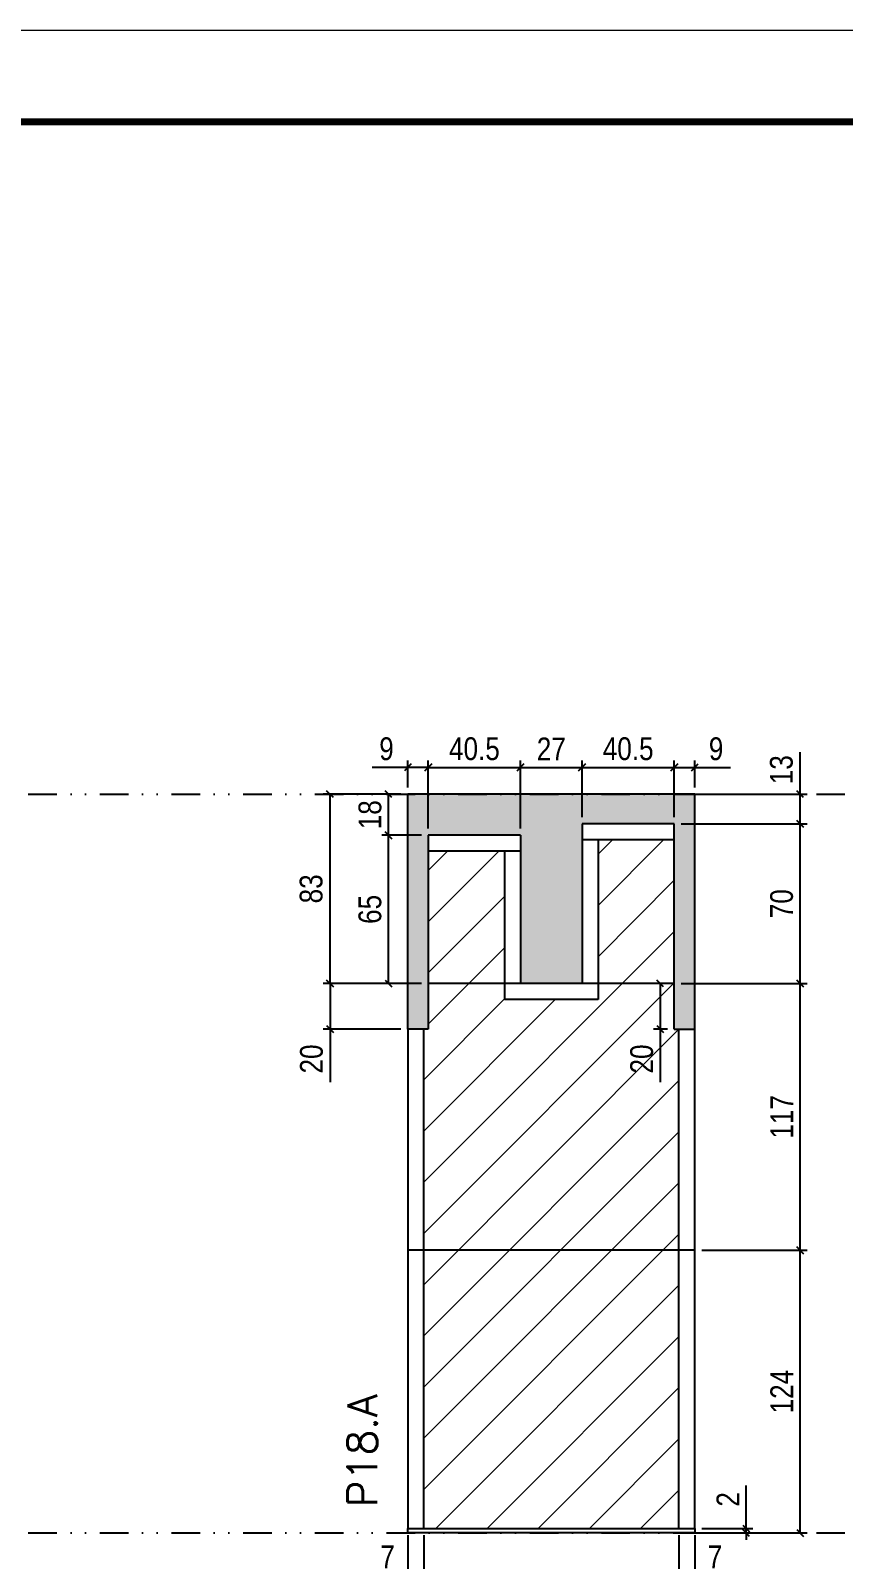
# Model space of a CAD drawing. Extents: x 13770 to 23315, y 867 to 16997.
# Drawn here: x 18016 to 18373, y 10435 to 11106 of the extents above; entities that cross this region are included whole.
import ezdxf

# ---------------------------------------------------------------- set-up
doc = ezdxf.new("R2010")
doc.units = 0
for name, pattern in [('DASHED', [0.75, 0.5, -0.25]), ('DIVIDE2', [0.625, 0.25, -0.125, 0, -0.125, 0, -0.125]), ('HIDDEN', [0.375, 0.25, -0.125])]:
    doc.linetypes.add(name, pattern=pattern)
for name, color, linetype in [('COTA', 241, 'Continuous'), ('Nível', 160, 'Continuous'), ('Painéis', 200, 'Continuous'), ('SARR_2.2x7', 40, 'Continuous'), ('Sarrafo de Pressão', 42, 'HIDDEN')]:
    doc.layers.add(name, color=color, linetype=linetype)
doc.layers.add('FELIPE', color=2, linetype='Continuous', lineweight=13, plot=False)
for name, color, linetype, lineweight in [('Folhas', 255, 'Continuous', 9), ('Hachura', 251, 'Continuous', 9), ('SARRAFO DE PRESSAO', 251, 'DASHED', 9), ('Texto Seção', 7, 'Continuous', 15)]:
    doc.layers.add(name, color=color, linetype=linetype, lineweight=lineweight)
doc.styles.add('COTA TECNICA', font='techl___.ttf', dxfattribs={"height": 10})
doc.styles.add('COTA TECNICA-50', font='techl___.ttf', dxfattribs={"height": 10})
doc.styles.add('REGUA-120', font='ROMANS.shx', dxfattribs={"height": 15})
doc.dimstyles.new('COTA PAINEL-50', dxfattribs={"dimtxt": 10, "dimasz": 3, "dimexe": 3, "dimexo": 3, "dimgap": 3, "dimtad": 1, "dimdec": 1, "dimzin": 12, "dimdsep": 46, "dimtxsty": 'COTA TECNICA-50', "dimblk1": 'OBLIQUE', "dimblk2": 'OBLIQUE', "dimsah": 1, "dimcen": 0.9, "dimclrd": 4, "dimclre": 4, "dimclrt": 240, "dimadec": 1, "dimazin": 3, "dimtfac": 1, "dimtdec": 1, "dimtmove": 0, "dimatfit": 3, "dimfxl": 1, "dimtolj": 1, "dimtzin": 12, "dimarcsym": 0})
doc.dimstyles.new('PAINEL', dxfattribs={"dimtxt": 10, "dimasz": 3, "dimexe": 3, "dimexo": 3, "dimgap": 3, "dimtad": 1, "dimdec": 1, "dimzin": 12, "dimdsep": 46, "dimtxsty": 'COTA TECNICA', "dimblk1": 'OBLIQUE', "dimblk2": 'OBLIQUE', "dimsah": 1, "dimcen": 0.9, "dimclrd": 4, "dimclre": 4, "dimclrt": 240, "dimadec": 1, "dimazin": 3, "dimtfac": 1, "dimtdec": 1, "dimtmove": 0, "dimatfit": 3, "dimfxl": 1, "dimtolj": 1, "dimtzin": 12, "dimarcsym": 0})

# ---------------------------------------------------------------- blocks, each defined once
blk = doc.blocks.new('9999999999')
at = {"layer": 'Folhas'}
blk.add_lwpolyline([(98138.98, 34190.21), (99623.98, 34190.21), (99623.98, 35240.21), (98138.98, 35240.21)], close=True, dxfattribs=at)
at = {"layer": 'Folhas', "color": 30, "const_width": 3}
blk.add_lwpolyline([(98213.98, 34230.21), (99583.98, 34230.21), (99583.98, 35200.21), (98213.98, 35200.21)], close=True, dxfattribs=at)
blk = doc.blocks.new('_Oblique')
at = {"color": 0, "linetype": 'ByBlock', "lineweight": -2}
blk.add_line((-0.5, -0.5), (0.5, 0.5), dxfattribs=at)
blk = doc.blocks.new('*D402')
at = {"layer": 'COTA', "color": 4, "lineweight": -2, "transparency": 16777216}
for p, q in [((18181.85, 10445.73), (18181.85, 10391.55)), ((18307.85, 10445.73), (18307.85, 10391.55)), ((18181.85, 10394.55), (18307.85, 10394.55))]:
    blk.add_line(p, q, dxfattribs=at)
at = {"layer": 'Defpoints', "color": 0, "transparency": 16777216}
for p in [(18181.85, 10448.73), (18307.85, 10448.73), (18307.85, 10394.55)]:
    blk.add_point(p, dxfattribs=at)
at = {"layer": 'COTA', "color": 4, "lineweight": -2, "transparency": 16777216, "xscale": 3, "yscale": 3, "zscale": 3, "rotation": 180}
blk.add_blockref('_Oblique', (18181.85, 10394.55), dxfattribs=at)
at = {"layer": 'COTA', "color": 4, "lineweight": -2, "transparency": 16777216, "xscale": 3, "yscale": 3, "zscale": 3}
blk.add_blockref('_Oblique', (18307.85, 10394.55), dxfattribs=at)
at = {"layer": 'COTA', "color": 240, "transparency": 16777216, "insert": (18244.85, 10402.65), "char_height": 10, "attachment_point": 5, "style": 'COTA TECNICA'}
blk.add_mtext('\\A1;126', dxfattribs=at)
blk = doc.blocks.new('*D403')
at = {"layer": 'COTA', "color": 4, "lineweight": -2, "transparency": 16777216}
for p, q in [((18310.85, 10570.73), (18357.09, 10570.73)), ((18354.09, 10446.73), (18354.09, 10570.73)), ((18310.85, 10446.73), (18357.09, 10446.73))]:
    blk.add_line(p, q, dxfattribs=at)
at = {"layer": 'Defpoints', "color": 0, "transparency": 16777216}
for p in [(18307.85, 10570.73), (18354.09, 10570.73), (18307.85, 10446.73)]:
    blk.add_point(p, dxfattribs=at)
at = {"layer": 'COTA', "color": 4, "lineweight": -2, "transparency": 16777216, "xscale": 3, "yscale": 3, "zscale": 3}
for p, rotation in [((18354.09, 10570.73), 90), ((18354.09, 10446.73), 270)]:
    blk.add_blockref('_Oblique', p, dxfattribs=dict(at, rotation=rotation))
at = {"layer": 'COTA', "color": 240, "transparency": 16777216, "insert": (18346.01, 10508.73), "char_height": 10, "attachment_point": 5, "rotation": 90, "style": 'COTA TECNICA-50'}
blk.add_mtext('\\A1;124', dxfattribs=at)
blk = doc.blocks.new('*D404')
at = {"layer": 'COTA', "color": 4, "lineweight": -2, "transparency": 16777216}
for p, q in [((18330.37, 10448.73), (18330.37, 10467.53)), ((18310.85, 10448.73), (18333.37, 10448.73)), ((18310.85, 10446.73), (18333.37, 10446.73)), ((18330.37, 10446.73), (18330.37, 10448.73)), ((18330.37, 10446.73), (18330.37, 10443.73))]:
    blk.add_line(p, q, dxfattribs=at)
at = {"layer": 'Defpoints', "color": 0, "transparency": 16777216}
for p in [(18307.85, 10448.73), (18307.85, 10446.73), (18330.37, 10446.73)]:
    blk.add_point(p, dxfattribs=at)
at = {"layer": 'COTA', "color": 4, "lineweight": -2, "transparency": 16777216, "xscale": 3, "yscale": 3, "zscale": 3}
for p, rotation in [((18330.37, 10448.73), 270), ((18330.37, 10446.73), 90)]:
    blk.add_blockref('_Oblique', p, dxfattribs=dict(at, rotation=rotation))
at = {"layer": 'COTA', "color": 240, "transparency": 16777216, "insert": (18322.37, 10461.47), "char_height": 10, "attachment_point": 5, "rotation": 90, "style": 'COTA TECNICA-50'}
blk.add_mtext('\\A1;2', dxfattribs=at)
blk = doc.blocks.new('*D405')
at = {"layer": 'COTA', "color": 4, "lineweight": -2, "transparency": 16777216}
for p, q in [((18181.85, 10443.73), (18181.85, 10425.22)), ((18188.85, 10445.73), (18188.85, 10425.22)), ((18181.85, 10428.22), (18167.12, 10428.22)), ((18188.85, 10428.22), (18181.85, 10428.22))]:
    blk.add_line(p, q, dxfattribs=at)
at = {"layer": 'Defpoints', "color": 0, "transparency": 16777216}
for p in [(18181.85, 10446.73), (18188.85, 10448.73), (18181.85, 10428.22)]:
    blk.add_point(p, dxfattribs=at)
at = {"layer": 'COTA', "color": 4, "lineweight": -2, "transparency": 16777216, "xscale": 3, "yscale": 3, "zscale": 3, "rotation": 180}
blk.add_blockref('_Oblique', (18181.85, 10428.22), dxfattribs=at)
at = {"layer": 'COTA', "color": 4, "lineweight": -2, "transparency": 16777216, "xscale": 3, "yscale": 3, "zscale": 3}
blk.add_blockref('_Oblique', (18188.85, 10428.22), dxfattribs=at)
at = {"layer": 'COTA', "color": 240, "transparency": 16777216, "insert": (18172.98, 10436.29), "char_height": 10, "attachment_point": 5, "style": 'COTA TECNICA-50'}
blk.add_mtext('\\A1;7', dxfattribs=at)
blk = doc.blocks.new('*D401')
at = {"layer": 'COTA', "color": 4, "lineweight": -2, "transparency": 16777216}
for p, q in [((18300.85, 10445.73), (18300.85, 10425.22)), ((18307.85, 10443.73), (18307.85, 10425.22)), ((18300.85, 10428.22), (18307.85, 10428.22)), ((18307.85, 10428.22), (18322.58, 10428.22))]:
    blk.add_line(p, q, dxfattribs=at)
at = {"layer": 'Defpoints', "color": 0, "transparency": 16777216}
for p in [(18300.85, 10448.73), (18307.85, 10446.73), (18307.85, 10428.22)]:
    blk.add_point(p, dxfattribs=at)
at = {"layer": 'COTA', "color": 4, "lineweight": -2, "transparency": 16777216, "xscale": 3, "yscale": 3, "zscale": 3, "rotation": 180}
blk.add_blockref('_Oblique', (18300.85, 10428.22), dxfattribs=at)
at = {"layer": 'COTA', "color": 4, "lineweight": -2, "transparency": 16777216, "xscale": 3, "yscale": 3, "zscale": 3}
blk.add_blockref('_Oblique', (18307.85, 10428.22), dxfattribs=at)
at = {"layer": 'COTA', "color": 240, "transparency": 16777216, "insert": (18316.71, 10436.29), "char_height": 10, "attachment_point": 5, "style": 'COTA TECNICA-50'}
blk.add_mtext('\\A1;7', dxfattribs=at)
blk = doc.blocks.new('*D842')
at = {"layer": 'COTA', "color": 4, "lineweight": -2, "transparency": 16777216}
for p, q in [((18301.85, 10687.73), (18357.09, 10687.73)), ((18354.09, 10570.73), (18354.09, 10687.73)), ((18310.85, 10570.73), (18357.09, 10570.73))]:
    blk.add_line(p, q, dxfattribs=at)
at = {"layer": 'Defpoints', "color": 0, "transparency": 16777216}
for p in [(18298.85, 10687.73), (18354.09, 10687.73), (18307.85, 10570.73)]:
    blk.add_point(p, dxfattribs=at)
at = {"layer": 'COTA', "color": 4, "lineweight": -2, "transparency": 16777216, "xscale": 3, "yscale": 3, "zscale": 3}
for p, rotation in [((18354.09, 10687.73), 90), ((18354.09, 10570.73), 270)]:
    blk.add_blockref('_Oblique', p, dxfattribs=dict(at, rotation=rotation))
at = {"layer": 'COTA', "color": 240, "transparency": 16777216, "insert": (18346.01, 10629.23), "char_height": 10, "attachment_point": 5, "rotation": 90, "style": 'COTA TECNICA'}
blk.add_mtext('\\A1;117', dxfattribs=at)
blk = doc.blocks.new('*D843')
at = {"layer": 'COTA', "color": 4, "lineweight": -2, "transparency": 16777216}
for p, q in [((18301.85, 10757.73), (18357.09, 10757.73)), ((18354.09, 10687.73), (18354.09, 10757.73)), ((18301.85, 10687.73), (18357.09, 10687.73))]:
    blk.add_line(p, q, dxfattribs=at)
at = {"layer": 'Defpoints', "color": 0, "transparency": 16777216}
for p in [(18298.85, 10757.73), (18354.09, 10757.73), (18298.85, 10687.73)]:
    blk.add_point(p, dxfattribs=at)
at = {"layer": 'COTA', "color": 4, "lineweight": -2, "transparency": 16777216, "xscale": 3, "yscale": 3, "zscale": 3}
for p, rotation in [((18354.09, 10757.73), 90), ((18354.09, 10687.73), 270)]:
    blk.add_blockref('_Oblique', p, dxfattribs=dict(at, rotation=rotation))
at = {"layer": 'COTA', "color": 240, "transparency": 16777216, "insert": (18345.98, 10722.73), "char_height": 10, "attachment_point": 5, "rotation": 90, "style": 'COTA TECNICA'}
blk.add_mtext('\\A1;70', dxfattribs=at)
blk = doc.blocks.new('*D844')
at = {"layer": 'COTA', "color": 4, "lineweight": -2, "transparency": 16777216}
for p, q in [((18187.85, 10752.73), (18170.4, 10752.73)), ((18173.4, 10687.73), (18173.4, 10752.73)), ((18187.85, 10687.73), (18170.4, 10687.73))]:
    blk.add_line(p, q, dxfattribs=at)
at = {"layer": 'Defpoints', "color": 0, "transparency": 16777216}
for p in [(18173.4, 10752.73), (18190.85, 10752.73), (18190.85, 10687.73)]:
    blk.add_point(p, dxfattribs=at)
at = {"layer": 'COTA', "color": 4, "lineweight": -2, "transparency": 16777216, "xscale": 3, "yscale": 3, "zscale": 3}
for p, rotation in [((18173.4, 10752.73), 90), ((18173.4, 10687.73), 270)]:
    blk.add_blockref('_Oblique', p, dxfattribs=dict(at, rotation=rotation))
at = {"layer": 'COTA', "color": 240, "transparency": 16777216, "insert": (18165.29, 10720.23), "char_height": 10, "attachment_point": 5, "rotation": 90, "style": 'COTA TECNICA'}
blk.add_mtext('\\A1;65', dxfattribs=at)
blk = doc.blocks.new('*D845')
at = {"layer": 'COTA', "color": 4, "lineweight": -2, "transparency": 16777216}
for p, q in [((18178.85, 10770.73), (18170.4, 10770.73)), ((18173.4, 10752.73), (18173.4, 10770.73)), ((18187.85, 10752.73), (18170.4, 10752.73))]:
    blk.add_line(p, q, dxfattribs=at)
at = {"layer": 'Defpoints', "color": 0, "transparency": 16777216}
for p in [(18173.4, 10770.73), (18181.85, 10770.73), (18190.85, 10752.73)]:
    blk.add_point(p, dxfattribs=at)
at = {"layer": 'COTA', "color": 4, "lineweight": -2, "transparency": 16777216, "xscale": 3, "yscale": 3, "zscale": 3}
for p, rotation in [((18173.4, 10770.73), 90), ((18173.4, 10752.73), 270)]:
    blk.add_blockref('_Oblique', p, dxfattribs=dict(at, rotation=rotation))
at = {"layer": 'COTA', "color": 240, "transparency": 16777216, "insert": (18165.3, 10761.73), "char_height": 10, "attachment_point": 5, "rotation": 90, "style": 'COTA TECNICA'}
blk.add_mtext('\\A1;18', dxfattribs=at)
blk = doc.blocks.new('*D846')
at = {"layer": 'COTA', "color": 4, "lineweight": -2, "transparency": 16777216}
for p, q in [((18354.09, 10770.73), (18354.09, 10789.24)), ((18310.85, 10770.73), (18357.09, 10770.73)), ((18354.09, 10757.73), (18354.09, 10770.73)), ((18301.85, 10757.73), (18357.09, 10757.73))]:
    blk.add_line(p, q, dxfattribs=at)
at = {"layer": 'Defpoints', "color": 0, "transparency": 16777216}
for p in [(18307.85, 10770.73), (18354.09, 10770.73), (18298.85, 10757.73)]:
    blk.add_point(p, dxfattribs=at)
at = {"layer": 'COTA', "color": 4, "lineweight": -2, "transparency": 16777216, "xscale": 3, "yscale": 3, "zscale": 3}
for p, rotation in [((18354.09, 10770.73), 90), ((18354.09, 10757.73), 270)]:
    blk.add_blockref('_Oblique', p, dxfattribs=dict(at, rotation=rotation))
at = {"layer": 'COTA', "color": 240, "transparency": 16777216, "insert": (18345.87, 10781.49), "char_height": 10, "attachment_point": 5, "rotation": 90, "style": 'COTA TECNICA'}
blk.add_mtext('\\A1;13', dxfattribs=at)
blk = doc.blocks.new('*D847')
at = {"layer": 'COTA', "color": 4, "lineweight": -2, "transparency": 16777216}
for p, q in [((18190.85, 10755.73), (18190.85, 10785.52)), ((18190.85, 10782.52), (18231.35, 10782.52)), ((18231.35, 10755.73), (18231.35, 10785.52))]:
    blk.add_line(p, q, dxfattribs=at)
at = {"layer": 'Defpoints', "color": 0, "transparency": 16777216}
for p in [(18231.35, 10782.52), (18190.85, 10752.73), (18231.35, 10752.73)]:
    blk.add_point(p, dxfattribs=at)
at = {"layer": 'COTA', "color": 4, "lineweight": -2, "transparency": 16777216, "xscale": 3, "yscale": 3, "zscale": 3, "rotation": 180}
blk.add_blockref('_Oblique', (18190.85, 10782.52), dxfattribs=at)
at = {"layer": 'COTA', "color": 4, "lineweight": -2, "transparency": 16777216, "xscale": 3, "yscale": 3, "zscale": 3}
blk.add_blockref('_Oblique', (18231.35, 10782.52), dxfattribs=at)
at = {"layer": 'COTA', "color": 240, "transparency": 16777216, "insert": (18211.1, 10790.63), "char_height": 10, "attachment_point": 5, "style": 'COTA TECNICA'}
blk.add_mtext('\\A1;40.5', dxfattribs=at)
blk = doc.blocks.new('*D848')
at = {"layer": 'COTA', "color": 4, "lineweight": -2, "transparency": 16777216}
for p, q in [((18231.35, 10755.73), (18231.35, 10785.52)), ((18231.35, 10782.52), (18258.35, 10782.52)), ((18258.35, 10760.73), (18258.35, 10785.52))]:
    blk.add_line(p, q, dxfattribs=at)
at = {"layer": 'Defpoints', "color": 0, "transparency": 16777216}
for p in [(18258.35, 10782.52), (18258.35, 10757.73), (18231.35, 10752.73)]:
    blk.add_point(p, dxfattribs=at)
at = {"layer": 'COTA', "color": 4, "lineweight": -2, "transparency": 16777216, "xscale": 3, "yscale": 3, "zscale": 3, "rotation": 180}
blk.add_blockref('_Oblique', (18231.35, 10782.52), dxfattribs=at)
at = {"layer": 'COTA', "color": 4, "lineweight": -2, "transparency": 16777216, "xscale": 3, "yscale": 3, "zscale": 3}
blk.add_blockref('_Oblique', (18258.35, 10782.52), dxfattribs=at)
at = {"layer": 'COTA', "color": 240, "transparency": 16777216, "insert": (18244.85, 10790.59), "char_height": 10, "attachment_point": 5, "style": 'COTA TECNICA'}
blk.add_mtext('\\A1;27', dxfattribs=at)
blk = doc.blocks.new('*D849')
at = {"layer": 'COTA', "color": 4, "lineweight": -2, "transparency": 16777216}
for p, q in [((18258.35, 10760.73), (18258.35, 10785.52)), ((18258.35, 10782.52), (18298.85, 10782.52)), ((18298.85, 10760.73), (18298.85, 10785.52))]:
    blk.add_line(p, q, dxfattribs=at)
at = {"layer": 'Defpoints', "color": 0, "transparency": 16777216}
for p in [(18298.85, 10782.52), (18258.35, 10757.73), (18298.85, 10757.73)]:
    blk.add_point(p, dxfattribs=at)
at = {"layer": 'COTA', "color": 4, "lineweight": -2, "transparency": 16777216, "xscale": 3, "yscale": 3, "zscale": 3, "rotation": 180}
blk.add_blockref('_Oblique', (18258.35, 10782.52), dxfattribs=at)
at = {"layer": 'COTA', "color": 4, "lineweight": -2, "transparency": 16777216, "xscale": 3, "yscale": 3, "zscale": 3}
blk.add_blockref('_Oblique', (18298.85, 10782.52), dxfattribs=at)
at = {"layer": 'COTA', "color": 240, "transparency": 16777216, "insert": (18278.6, 10790.63), "char_height": 10, "attachment_point": 5, "style": 'COTA TECNICA'}
blk.add_mtext('\\A1;40.5', dxfattribs=at)
blk = doc.blocks.new('*D879')
at = {"layer": 'COTA', "color": 4, "lineweight": -2, "transparency": 16777216}
for p, q in [((18298.85, 10760.73), (18298.85, 10785.52)), ((18298.85, 10782.52), (18307.85, 10782.52)), ((18307.85, 10773.73), (18307.85, 10785.52)), ((18307.85, 10782.52), (18323.51, 10782.52))]:
    blk.add_line(p, q, dxfattribs=at)
at = {"layer": 'Defpoints', "color": 0, "transparency": 16777216}
for p in [(18307.85, 10782.52), (18307.85, 10770.73), (18298.85, 10757.73)]:
    blk.add_point(p, dxfattribs=at)
at = {"layer": 'COTA', "color": 4, "lineweight": -2, "transparency": 16777216, "xscale": 3, "yscale": 3, "zscale": 3, "rotation": 180}
blk.add_blockref('_Oblique', (18298.85, 10782.52), dxfattribs=at)
at = {"layer": 'COTA', "color": 4, "lineweight": -2, "transparency": 16777216, "xscale": 3, "yscale": 3, "zscale": 3}
blk.add_blockref('_Oblique', (18307.85, 10782.52), dxfattribs=at)
at = {"layer": 'COTA', "color": 240, "transparency": 16777216, "insert": (18317.18, 10790.61), "char_height": 10, "attachment_point": 5, "style": 'COTA TECNICA'}
blk.add_mtext('\\A1;9', dxfattribs=at)
blk = doc.blocks.new('*D880')
at = {"layer": 'COTA', "color": 4, "lineweight": -2, "transparency": 16777216}
for p, q in [((18181.85, 10782.52), (18166.18, 10782.52)), ((18181.85, 10773.73), (18181.85, 10785.52)), ((18190.85, 10782.52), (18181.85, 10782.52)), ((18190.85, 10755.73), (18190.85, 10785.52))]:
    blk.add_line(p, q, dxfattribs=at)
at = {"layer": 'Defpoints', "color": 0, "transparency": 16777216}
for p in [(18181.85, 10782.52), (18181.85, 10770.73), (18190.85, 10752.73)]:
    blk.add_point(p, dxfattribs=at)
at = {"layer": 'COTA', "color": 4, "lineweight": -2, "transparency": 16777216, "xscale": 3, "yscale": 3, "zscale": 3, "rotation": 180}
blk.add_blockref('_Oblique', (18181.85, 10782.52), dxfattribs=at)
at = {"layer": 'COTA', "color": 4, "lineweight": -2, "transparency": 16777216, "xscale": 3, "yscale": 3, "zscale": 3}
blk.add_blockref('_Oblique', (18190.85, 10782.52), dxfattribs=at)
at = {"layer": 'COTA', "color": 240, "transparency": 16777216, "insert": (18172.51, 10790.61), "char_height": 10, "attachment_point": 5, "style": 'COTA TECNICA'}
blk.add_mtext('\\A1;9', dxfattribs=at)
blk = doc.blocks.new('*D892')
at = {"layer": 'Defpoints', "color": 0, "transparency": 16777216}
for p in [(18147.72, 10770.73), (18181.85, 10770.73), (18190.85, 10687.73)]:
    blk.add_point(p, dxfattribs=at)
at = {"layer": 'FELIPE', "color": 4, "lineweight": -2, "transparency": 16777216}
for p, q in [((18178.85, 10770.73), (18144.72, 10770.73)), ((18147.72, 10687.73), (18147.72, 10770.73)), ((18187.85, 10687.73), (18144.72, 10687.73))]:
    blk.add_line(p, q, dxfattribs=at)
at = {"layer": 'FELIPE', "color": 4, "lineweight": -2, "transparency": 16777216, "xscale": 3, "yscale": 3, "zscale": 3}
for p, rotation in [((18147.72, 10770.73), 90), ((18147.72, 10687.73), 270)]:
    blk.add_blockref('_Oblique', p, dxfattribs=dict(at, rotation=rotation))
at = {"layer": 'FELIPE', "color": 240, "transparency": 16777216, "insert": (18139.48, 10729.23), "char_height": 10, "attachment_point": 5, "rotation": 90, "style": 'COTA TECNICA'}
blk.add_mtext('\\A1;83', dxfattribs=at)
blk = doc.blocks.new('*D893')
at = {"layer": 'Defpoints', "color": 0, "transparency": 16777216}
for p in [(18190.85, 10687.73), (18147.72, 10667.73), (18181.85, 10667.73)]:
    blk.add_point(p, dxfattribs=at)
at = {"layer": 'FELIPE', "color": 4, "lineweight": -2, "transparency": 16777216}
for p, q in [((18187.85, 10687.73), (18144.72, 10687.73)), ((18147.72, 10687.73), (18147.72, 10667.73)), ((18178.85, 10667.73), (18144.72, 10667.73)), ((18147.72, 10667.73), (18147.72, 10644.52))]:
    blk.add_line(p, q, dxfattribs=at)
at = {"layer": 'FELIPE', "color": 4, "lineweight": -2, "transparency": 16777216, "xscale": 3, "yscale": 3, "zscale": 3}
for p, rotation in [((18147.72, 10687.73), 90), ((18147.72, 10667.73), 270)]:
    blk.add_blockref('_Oblique', p, dxfattribs=dict(at, rotation=rotation))
at = {"layer": 'FELIPE', "color": 240, "transparency": 16777216, "insert": (18139.62, 10654.62), "char_height": 10, "attachment_point": 5, "rotation": 90, "style": 'COTA TECNICA'}
blk.add_mtext('\\A1;20', dxfattribs=at)
blk = doc.blocks.new('*D894')
at = {"layer": 'Defpoints', "color": 0, "transparency": 16777216}
for p in [(18298.93, 10687.73), (18292.65, 10667.73), (18298.85, 10667.73)]:
    blk.add_point(p, dxfattribs=at)
at = {"layer": 'FELIPE', "color": 4, "lineweight": -2, "transparency": 16777216}
for p, q in [((18295.93, 10687.73), (18289.65, 10687.73)), ((18292.65, 10687.73), (18292.65, 10667.73)), ((18295.85, 10667.73), (18289.65, 10667.73)), ((18292.65, 10667.73), (18292.65, 10644.52))]:
    blk.add_line(p, q, dxfattribs=at)
at = {"layer": 'FELIPE', "color": 4, "lineweight": -2, "transparency": 16777216, "xscale": 3, "yscale": 3, "zscale": 3}
for p, rotation in [((18292.65, 10687.73), 90), ((18292.65, 10667.73), 270)]:
    blk.add_blockref('_Oblique', p, dxfattribs=dict(at, rotation=rotation))
at = {"layer": 'FELIPE', "color": 240, "transparency": 16777216, "insert": (18284.55, 10654.62), "char_height": 10, "attachment_point": 5, "rotation": 90, "style": 'COTA TECNICA'}
blk.add_mtext('\\A1;20', dxfattribs=at)

msp = doc.modelspace()

# ---------------------------------------------------------------- hatches: boundary and pattern name
at = {"layer": 'COTA'}
h = msp.add_hatch(dxfattribs=at)
h.set_pattern_fill('AR-CONC', color=256, scale=0.03)
h.paths.add_polyline_path([(18258.35, 10757.73), (18298.85, 10757.73), (18298.85, 10667.73), (18307.85, 10667.73), (18307.85, 10770.73), (18181.85, 10770.73), (18181.85, 10667.73), (18190.85, 10667.73), (18190.85, 10752.73), (18231.35, 10752.73), (18231.35, 10687.73), (18258.35, 10687.73)])
at = {"layer": 'Hachura', "linetype": 'ByBlock'}
h = msp.add_hatch(dxfattribs=at)
h.set_pattern_fill('ANSI31', color=256, scale=5)
h.paths.add_polyline_path([(18190.85, 10687.73), (18224.35, 10687.73), (18224.35, 10745.73), (18190.85, 10745.73)])
h.paths.add_polyline_path([(18298.85, 10750.73), (18265.35, 10750.73), (18265.35, 10687.73), (18298.85, 10687.73)])
h.paths.add_polyline_path([(18188.85, 10570.73), (18188.85, 10448.73), (18300.85, 10448.73), (18300.85, 10570.73)])
h.paths.add_polyline_path([(18190.85, 10687.73), (18190.85, 10667.73), (18188.85, 10667.73), (18188.85, 10570.73), (18300.85, 10570.73), (18300.85, 10687.73), (18265.35, 10687.73), (18265.35, 10680.73), (18224.35, 10680.73), (18224.35, 10687.73)])

# ---------------------------------------------------------------- linework, layer by layer
at = {"layer": 'COTA'}
for p, q in [((18307.85, 10770.73), (18181.85, 10770.73)), ((18181.85, 10667.73), (18181.85, 10770.73)), ((18307.85, 10667.73), (18307.85, 10770.73)), ((18224.35, 10687.73), (18224.35, 10680.73)), ((18265.35, 10687.73), (18265.35, 10680.73))]:
    msp.add_line(p, q, dxfattribs=at)
at = {"layer": 'Nível', "color": 4, "linetype": 'DIVIDE2', "ltscale": 50}
for p, q in [((13769.54, 10770.73), (21112.79, 10770.73)), ((13769.54, 10446.73), (21112.79, 10446.73))]:
    msp.add_line(p, q, dxfattribs=at)
at = {"layer": 'Painéis'}
for p, q in [((18258.35, 10757.73), (18258.35, 10687.73)), ((18298.85, 10757.73), (18258.35, 10757.73)), ((18298.85, 10667.73), (18298.85, 10757.73)), ((18231.35, 10752.73), (18190.85, 10752.73)), ((18190.85, 10752.73), (18190.85, 10667.73)), ((18231.35, 10752.73), (18231.35, 10687.73)), ((18298.85, 10687.73), (18190.85, 10687.73)), ((18181.85, 10667.73), (18181.85, 10448.73)), ((18190.85, 10667.73), (18181.85, 10667.73)), ((18298.85, 10667.73), (18307.85, 10667.73)), ((18307.85, 10448.73), (18307.85, 10667.73)), ((18307.85, 10570.73), (18181.85, 10570.73)), ((18181.85, 10448.73), (18307.85, 10448.73))]:
    msp.add_line(p, q, dxfattribs=at)
msp.add_lwpolyline([(18181.85, 10448.73), (18307.85, 10448.73), (18307.85, 10446.73), (18181.85, 10446.73)], close=True, dxfattribs=at)
at = {"layer": 'SARR_2.2x7'}
for p, q in [((18298.85, 10750.73), (18258.35, 10750.73)), ((18265.35, 10750.73), (18265.35, 10687.73)), ((18231.35, 10745.73), (18190.85, 10745.73)), ((18224.35, 10745.73), (18224.35, 10687.73)), ((18265.35, 10680.73), (18224.35, 10680.73))]:
    msp.add_line(p, q, dxfattribs=at)
at = {"layer": 'Sarrafo de Pressão'}
for p, q in [((18188.85, 10570.73), (18188.85, 10667.73)), ((18300.85, 10570.73), (18300.85, 10667.73)), ((18188.85, 10448.73), (18188.85, 10570.73)), ((18300.85, 10448.73), (18300.85, 10570.73))]:
    msp.add_line(p, q, dxfattribs=at)

# ---------------------------------------------------------------- block references
at = {"layer": 'SARRAFO DE PRESSAO', "color": 6, "linetype": 'ByBlock'}
msp.add_blockref('9999999999', (-80569.48, -24134.56), dxfattribs=at)

# ---------------------------------------------------------------- texts
at = {"layer": 'Texto Seção', "insert": (18168.38, 10457.98), "char_height": 13, "width": 285.3299, "attachment_point": 7, "rotation": 90, "style": 'REGUA-120'}
msp.add_mtext('\\pxt2;P18.A', dxfattribs=at)

# ---------------------------------------------------------------- dimensions: what is measured, and where the dimension line sits
at = {"layer": 'COTA'}
for base, p1, p2, dimstyle, picture, middle in [((18181.85, 10782.52), (18190.85, 10752.73), (18181.85, 10770.73), 'PAINEL', '*D880', (18172.51, 10790.61)), ((18231.35, 10782.52), (18190.85, 10752.73), (18231.35, 10752.73), 'PAINEL', '*D847', (18211.1, 10790.63)), ((18307.85, 10782.52), (18298.85, 10757.73), (18307.85, 10770.73), 'PAINEL', '*D879', (18317.18, 10790.61)), ((18307.85, 10428.22), (18300.85, 10448.73), (18307.85, 10446.73), 'COTA PAINEL-50', '*D401', (18316.71, 10436.29))]:
    dim = msp.add_linear_dim(base=base, p1=p1, p2=p2, dimstyle=dimstyle, dxfattribs=at)
    dim.commit()
    dim.dimension.update_dxf_attribs({"geometry": picture, "text_midpoint": middle})
for base, p1, p2, override, picture, middle in [((18258.35, 10782.52), (18231.35, 10752.73), (18258.35, 10757.73), {"dimtmove": 1}, '*D848', (18244.85, 10790.59)), ((18298.85, 10782.52), (18258.35, 10757.73), (18298.85, 10757.73), {"dimtmove": 1}, '*D849', (18278.6, 10790.63)), ((18307.85, 10394.55), (18181.85, 10448.73), (18307.85, 10448.73), {"dimarcsym": 2}, '*D402', (18244.85, 10402.65))]:
    dim = msp.add_linear_dim(base=base, p1=p1, p2=p2, dimstyle='PAINEL', override=override, dxfattribs=at)
    dim.commit()
    dim.dimension.update_dxf_attribs({"geometry": picture, "text_midpoint": middle})
for base, p1, p2, angle, dimstyle, picture, middle in [((18354.09, 10770.73), (18298.85, 10757.73), (18307.85, 10770.73), 90, 'PAINEL', '*D846', (18345.87, 10781.49)), ((18173.4, 10770.73), (18190.85, 10752.73), (18181.85, 10770.73), 90, 'PAINEL', '*D845', (18165.3, 10761.73)), ((18173.4, 10752.73), (18190.85, 10687.73), (18190.85, 10752.73), 90, 'PAINEL', '*D844', (18165.29, 10720.23)), ((18354.09, 10687.73), (18307.85, 10570.73), (18298.85, 10687.73), 90, 'PAINEL', '*D842', (18346.01, 10629.23)), ((18354.09, 10570.73), (18307.85, 10446.73), (18307.85, 10570.73), 90, 'COTA PAINEL-50', '*D403', (18346.01, 10508.73)), ((18181.85, 10428.22), (18188.85, 10448.73), (18181.85, 10446.73), 180, 'COTA PAINEL-50', '*D405', (18172.98, 10436.29))]:
    dim = msp.add_linear_dim(base=base, p1=p1, p2=p2, angle=angle, dimstyle=dimstyle, dxfattribs=at)
    dim.commit()
    dim.dimension.update_dxf_attribs({"geometry": picture, "text_midpoint": middle})
dim = msp.add_linear_dim(base=(18354.09, 10757.73), p1=(18298.85, 10687.73), p2=(18298.85, 10757.73), angle=90, dimstyle='PAINEL', override={"dimtmove": 1}, dxfattribs=at)
dim.commit()
dim.dimension.update_dxf_attribs({"geometry": '*D843', "text_midpoint": (18345.98, 10722.73)})
dim = msp.add_linear_dim(base=(18330.37, 10446.73), p1=(18307.85, 10448.73), p2=(18307.85, 10446.73), angle=90, dimstyle='COTA PAINEL-50', dxfattribs=at)
dim.commit()
dim.dimension.update_dxf_attribs({"geometry": '*D404', "text_midpoint": (18330.37, 10461.47), "dimtype": 160})
at = {"layer": 'FELIPE'}
for base, p1, p2, picture, middle in [((18147.72, 10770.73), (18190.85, 10687.73), (18181.85, 10770.73), '*D892', (18139.48, 10729.23)), ((18147.72, 10667.73), (18190.85, 10687.73), (18181.85, 10667.73), '*D893', (18139.62, 10654.62)), ((18292.65, 10667.73), (18298.93, 10687.73), (18298.85, 10667.73), '*D894', (18284.55, 10654.62))]:
    dim = msp.add_linear_dim(base=base, p1=p1, p2=p2, angle=90, dimstyle='PAINEL', dxfattribs=at)
    dim.commit()
    dim.dimension.update_dxf_attribs({"geometry": picture, "text_midpoint": middle})

doc.saveas('drawing.dxf')
